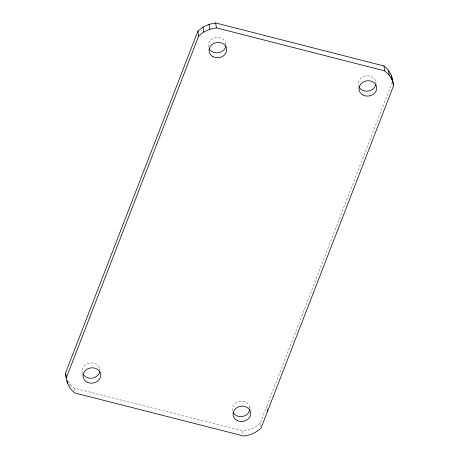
<?xml version="1.0" encoding="UTF-8"?>
<svg xmlns="http://www.w3.org/2000/svg" width="459" height="459" viewBox="0 0 459 459"><rect width="100%" height="100%" fill="white"/><g stroke="black" fill="none" stroke-linecap="round" stroke-linejoin="round"><path stroke-width="0.34" stroke-dasharray="2.29 1.72" d="M267.304 409.898L266.754 406.393L391.992 82.901M260.873 426.514L260.316 423.009L266.754 406.393M68.133 381.113L69.802 383.942L74.26 388.119L242.943 431.11A25.813 22.239 -9 0 0 260.316 423.009M375.795 81.673L376.013 83.073M358.64 86.745L358.416 85.345A8.887 7.654 -9 0 1 366.156 75.913A8.887 7.654 -9 0 1 375.961 82.999M225.799 43.33L226.132 45.43M249.805 407.093L250.023 408.493M242.582 431.144L243.138 434.65M99.81 368.749L100.028 370.155M82.654 373.827L82.431 372.421A8.887 7.654 -9 0 1 90.171 362.989A8.887 7.654 -9 0 1 99.976 370.074M74.26 388.119L74.817 391.625M69.802 383.942L70.25 386.742M232.426 410.765A8.887 7.654 -9 0 1 240.166 401.332A8.887 7.654 -9 0 1 249.971 408.418M208.42 47.002A8.887 7.654 -9 0 1 216.16 37.569A8.887 7.654 -9 0 1 225.966 44.655"/><path stroke-width="0.69" d="M65.453 373.196L197.904 31.086L202.993 27.075L209.04 24.304L215.638 22.95L383.959 65.976C390.534 70.462 392.864 78.26 393.547 85.804L261.096 427.914A25.813 22.239 -9 0 1 243.718 436.016L75.041 393.024C68.466 388.538 66.136 380.74 65.453 373.196L66.348 376.965M66.228 378.101L198.684 35.991L197.904 31.086M198.684 35.991L203.767 31.981L209.82 29.21L216.418 27.856L384.74 70.881L389.198 75.058L392.198 80.147L393.547 85.804M391.424 75.242L392.198 80.147M388.417 70.152L389.198 75.058M383.959 65.976L384.74 70.881M215.638 22.95L216.418 27.856M209.04 24.304L209.82 29.21M267.356 410.128L267.58 411.534M202.993 27.075L203.767 31.981M67.02 380.253L67.576 383.758M249.868 409.755A8.887 7.654 -9 0 1 242.45 416.468A8.887 7.654 -9 0 1 233.166 412.635M99.873 371.411A8.887 7.654 -9 0 1 92.454 378.124A8.887 7.654 -9 0 1 83.171 374.292M225.862 45.992A8.887 7.654 -9 0 1 218.444 52.705A8.887 7.654 -9 0 1 209.161 48.872M375.858 84.336A8.887 7.654 -9 0 1 368.439 91.043A8.887 7.654 -9 0 1 359.156 87.21M362.949 94.99A8.887 7.654 -9 0 0 376.719 88.57A8.887 7.654 -9 0 0 363.976 81.679A8.887 7.654 -9 0 0 362.949 94.99M212.953 56.646A8.887 7.654 -9 0 0 226.723 50.232A8.887 7.654 -9 0 0 213.98 43.335A8.887 7.654 -9 0 0 212.953 56.646M86.963 382.072A8.887 7.654 -9 0 0 100.733 375.651A8.887 7.654 -9 0 0 87.99 368.755A8.887 7.654 -9 0 0 86.963 382.072M236.959 420.41A8.887 7.654 -9 0 0 250.729 413.995A8.887 7.654 -9 0 0 237.986 407.099A8.887 7.654 -9 0 0 236.959 420.41"/></g></svg>
